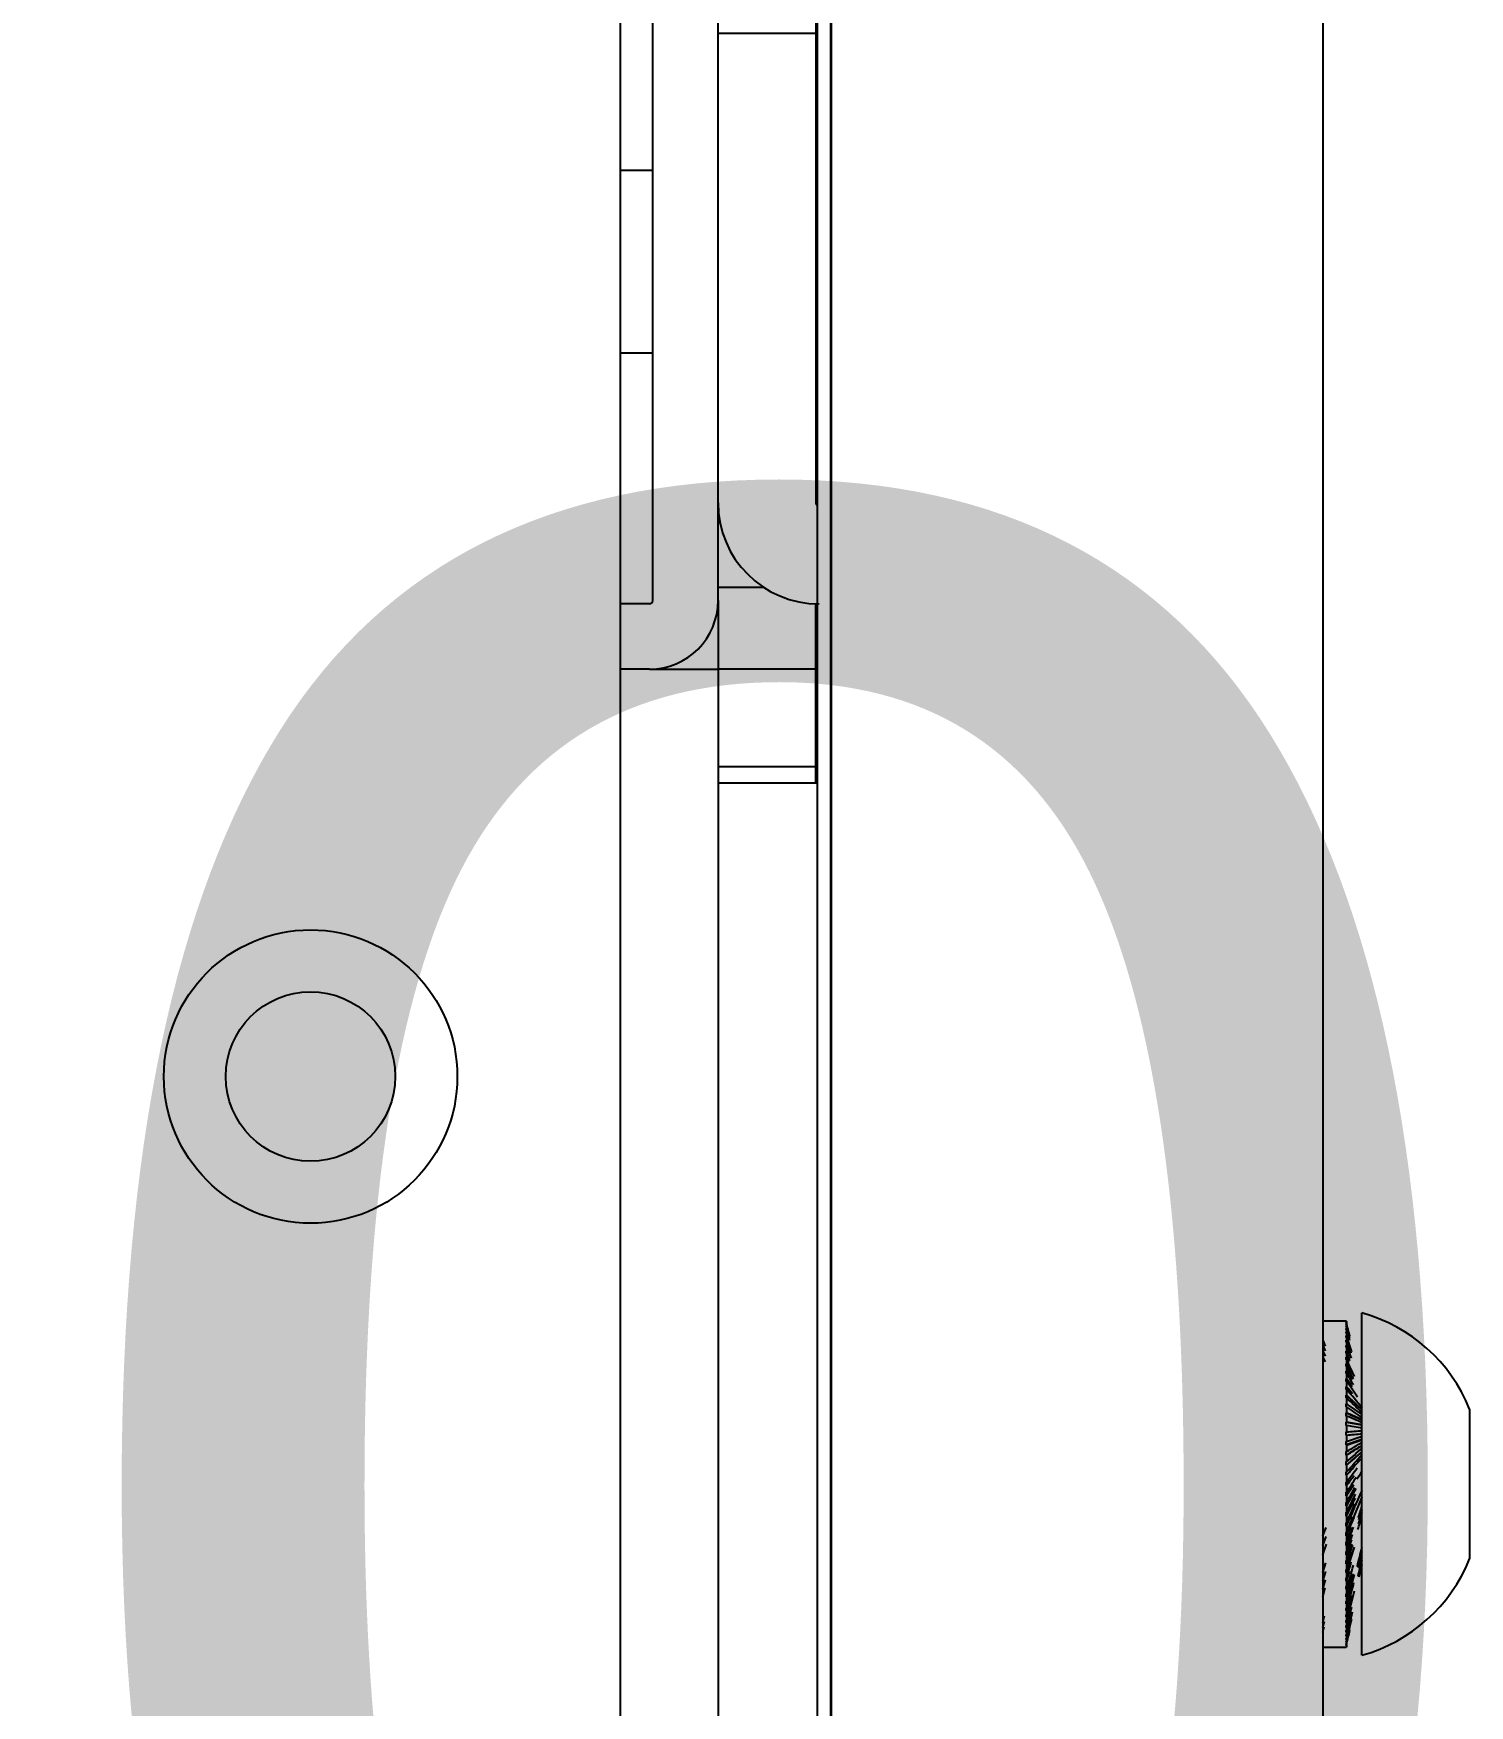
# Model space of a CAD drawing. Header units: millimetres. Extents: x -18178 to 96133, y -22425 to 61598.
# Drawn here: x 42420.5 to 42464.6, y 51314.8 to 51366.1 of the extents above; entities that cross this region are included whole.
import ezdxf
from ezdxf.enums import TextEntityAlignment as Align

# ---------------------------------------------------------------- set-up
doc = ezdxf.new("R2010")
doc.units = ezdxf.units.MM
for name, color, linetype in [('10H46685PS612', 7, 'Continuous'), ('10H46910P0610B', 7, 'Continuous'), ('10H46911P06B', 7, 'Continuous'), ('CH0650FE', 7, 'Continuous'), ('EAE-LVP-PANEL', 40, 'Continuous'), ('EAE-UPS PANEL-VERTV.', 7, 'Continuous'), ('MA1129FE', 7, 'Continuous'), ('MA1130FE', 7, 'Continuous'), ('MA1146FE', 7, 'Continuous'), ('MA1369FE', 7, 'Continuous'), ('MA1370FE', 7, 'Continuous'), ('MA1386FE', 7, 'Continuous'), ('MA1387FE', 7, 'Continuous'), ('NEW_TOP_PLATE_AL', 7, 'Continuous'), ('RG1044FE', 7, 'Continuous')]:
    doc.layers.add(name, color=color, linetype=linetype)
doc.layers.add('E-ELEC-EQPM', color=7, linetype='Continuous', lineweight=35)
doc.styles.get("Standard").update_dxf_attribs({"font": 'arial.ttf'})

# ---------------------------------------------------------------- blocks, each defined once
blk = doc.blocks.new('A$Ccc32f15b')
at = {"layer": '10H46685PS612', "color": 7, "linetype": 'Continuous'}
for p, q in [((96.555, 43.975), (96.555, 43.9251)), ((96.835, 43.9251), (96.835, 43.975))]:
    blk.add_line(p, q, dxfattribs=at)
at = {"layer": '10H46910P0610B', "color": 7, "linetype": 'Continuous'}
for p, q in [((98.455, 45.2275), (98.5118, 45.2275)), ((98.5118, 45.2275), (98.5132, 45.2275)), ((98.5132, 45.2275), (98.6268, 45.2275)), ((98.6268, 45.2275), (98.6282, 45.2275)), ((98.6282, 45.2275), (98.685, 45.2275)), ((98.8325, 45.0625), (98.3075, 45.0625)), ((98.42, 45.0026), (98.42, 45.0025)), ((98.4507, 45.0026), (98.4507, 45.0025)), ((98.6893, 45.0026), (98.6893, 45.0025)), ((98.72, 45.0025), (98.72, 45.0026))]:
    blk.add_line(p, q, dxfattribs=at)
for centre, start, end in [((98.5484, 44.9956), 111.9331, 164.4773), ((98.5916, 44.9956), 15.5227, 68.0669)]:
    blk.add_arc(centre, 0.25, start, end, dxfattribs=at)
at = {"layer": '10H46911P06B', "color": 7, "linetype": 'Continuous'}
for p, q in [((98.32, 45.0388), (98.3203, 45.0388)), ((98.32, 45.0388), (98.32, 45.0383)), ((98.32, 45.0383), (98.32, 45.0031)), ((98.3203, 45.0388), (98.3203, 45.0383)), ((98.3203, 45.0383), (98.3207, 45.0384)), ((98.3207, 45.0383), (98.3203, 45.0383)), ((98.3207, 45.0388), (98.3216, 45.0388)), ((98.3207, 45.0388), (98.3207, 45.0383)), ((98.3216, 45.0388), (98.3216, 45.0383)), ((98.3216, 45.0383), (98.3223, 45.0385)), ((98.3223, 45.0383), (98.3216, 45.0383)), ((98.3223, 45.0388), (98.3239, 45.0388)), ((98.3223, 45.0388), (98.3223, 45.0383)), ((98.3239, 45.0388), (98.3239, 45.0383)), ((98.3239, 45.0383), (98.3249, 45.0386)), ((98.3249, 45.0383), (98.3239, 45.0383)), ((98.3249, 45.0388), (98.3271, 45.0388)), ((98.3249, 45.0388), (98.3249, 45.0383)), ((98.3271, 45.0388), (98.3271, 45.0383)), ((98.3271, 45.0383), (98.3284, 45.0387)), ((98.3284, 45.0383), (98.3271, 45.0383)), ((98.3284, 45.0388), (98.3313, 45.0388)), ((98.3284, 45.0388), (98.3284, 45.0383)), ((98.3313, 45.0383), (98.333, 45.0388)), ((98.3313, 45.0388), (98.3313, 45.0383)), ((98.333, 45.0383), (98.3313, 45.0383)), ((98.333, 45.0388), (98.3365, 45.0388)), ((98.333, 45.0388), (98.333, 45.0383)), ((98.3365, 45.0383), (98.3459, 45.0413)), ((98.3365, 45.0388), (98.3365, 45.0383)), ((98.3384, 45.0383), (98.3365, 45.0383)), ((98.3384, 45.0388), (98.3426, 45.0388)), ((98.3384, 45.0388), (98.3384, 45.0383)), ((98.3426, 45.0383), (98.367, 45.0465)), ((98.3426, 45.0388), (98.3426, 45.0383)), ((98.3448, 45.0383), (98.3426, 45.0383)), ((98.3448, 45.0388), (98.3495, 45.0388)), ((98.3448, 45.0388), (98.3448, 45.0383)), ((98.3495, 45.0388), (98.3495, 45.0383)), ((98.3521, 45.0383), (98.3495, 45.0383)), ((98.3521, 45.0388), (98.3574, 45.0388)), ((98.3521, 45.0388), (98.3521, 45.0383)), ((98.3574, 45.0388), (98.3574, 45.0383)), ((98.3602, 45.0383), (98.3574, 45.0383)), ((98.3602, 45.0388), (98.366, 45.0388)), ((98.3602, 45.0388), (98.3602, 45.0383)), ((98.366, 45.0388), (98.366, 45.0383)), ((98.3691, 45.0383), (98.366, 45.0383)), ((98.3691, 45.0388), (98.3755, 45.0388)), ((98.3691, 45.0388), (98.3691, 45.0383)), ((98.3755, 45.0388), (98.3755, 45.0383)), ((98.3789, 45.0383), (98.3755, 45.0383)), ((98.3789, 45.0388), (98.3857, 45.0388)), ((98.3789, 45.0388), (98.3789, 45.0383)), ((98.3857, 45.0388), (98.3857, 45.0383)), ((98.3894, 45.0383), (98.3857, 45.0383)), ((98.3894, 45.0388), (98.3967, 45.0388)), ((98.3894, 45.0388), (98.3894, 45.0383)), ((98.3967, 45.0388), (98.3967, 45.0383)), ((98.4006, 45.0383), (98.3967, 45.0383)), ((98.4006, 45.0388), (98.4084, 45.0388)), ((98.4006, 45.0388), (98.4006, 45.0383)), ((98.4084, 45.0388), (98.4084, 45.0383)), ((98.4125, 45.0383), (98.4084, 45.0383)), ((98.4125, 45.0388), (98.4207, 45.0388)), ((98.4125, 45.0388), (98.4125, 45.0383)), ((98.4207, 45.0388), (98.4207, 45.0383)), ((98.425, 45.0383), (98.4207, 45.0383)), ((98.425, 45.0388), (98.4336, 45.0388)), ((98.425, 45.0388), (98.425, 45.0383)), ((98.4336, 45.0383), (98.4563, 45.0621)), ((98.4336, 45.0388), (98.4336, 45.0383)), ((98.438, 45.0383), (98.4336, 45.0383)), ((98.438, 45.0388), (98.447, 45.0388)), ((98.438, 45.0388), (98.438, 45.0383)), ((98.447, 45.0383), (98.4636, 45.0621)), ((98.447, 45.0388), (98.447, 45.0383)), ((98.4516, 45.0383), (98.447, 45.0383)), ((98.4516, 45.0388), (98.4609, 45.0388)), ((98.4516, 45.0388), (98.4516, 45.0383)), ((98.4609, 45.0383), (98.4713, 45.0621)), ((98.4609, 45.0388), (98.4609, 45.0383)), ((98.4657, 45.0383), (98.4609, 45.0383)), ((98.4657, 45.0388), (98.4752, 45.0388)), ((98.4657, 45.0388), (98.4657, 45.0383)), ((98.476, 45.0621), (98.4713, 45.0621)), ((98.4752, 45.0383), (98.4794, 45.0621)), ((98.4752, 45.0388), (98.4752, 45.0383)), ((98.4802, 45.0383), (98.4752, 45.0383)), ((98.4843, 45.0621), (98.4794, 45.0621)), ((98.4802, 45.0388), (98.4899, 45.0388)), ((98.4802, 45.0388), (98.4802, 45.0383)), ((98.4929, 45.0621), (98.4879, 45.0621)), ((98.4899, 45.0388), (98.4899, 45.0383)), ((98.495, 45.0383), (98.4899, 45.0383)), ((98.495, 45.0383), (98.4929, 45.0621)), ((98.495, 45.0388), (98.505, 45.0388)), ((98.495, 45.0388), (98.495, 45.0383)), ((98.5019, 45.0621), (98.4966, 45.0621)), ((98.505, 45.0388), (98.505, 45.0383)), ((98.5101, 45.0383), (98.505, 45.0383)), ((98.5101, 45.0388), (98.5203, 45.0388)), ((98.5101, 45.0388), (98.5101, 45.0383)), ((98.5203, 45.0388), (98.5203, 45.0383)), ((98.5255, 45.0383), (98.5203, 45.0383)), ((98.5255, 45.0388), (98.5357, 45.0388)), ((98.5255, 45.0388), (98.5255, 45.0383)), ((98.5357, 45.0388), (98.5357, 45.0383)), ((98.541, 45.0383), (98.5357, 45.0383)), ((98.541, 45.0388), (98.5514, 45.0388)), ((98.541, 45.0388), (98.541, 45.0383)), ((98.5514, 45.0388), (98.5514, 45.0383)), ((98.5566, 45.0383), (98.5514, 45.0383)), ((98.5566, 45.0388), (98.567, 45.0388)), ((98.5566, 45.0388), (98.5566, 45.0383)), ((98.567, 45.0388), (98.567, 45.0383)), ((98.5723, 45.0383), (98.567, 45.0383)), ((98.5723, 45.0388), (98.5827, 45.0388)), ((98.5723, 45.0388), (98.5723, 45.0383)), ((98.5827, 45.0388), (98.5827, 45.0383)), ((98.588, 45.0383), (98.5827, 45.0383)), ((98.588, 45.0388), (98.5984, 45.0388)), ((98.588, 45.0388), (98.588, 45.0383)), ((98.5984, 45.0388), (98.5984, 45.0383)), ((98.6037, 45.0383), (98.5984, 45.0383)), ((98.6037, 45.0388), (98.6139, 45.0388)), ((98.6037, 45.0388), (98.6037, 45.0383)), ((98.6194, 45.0621), (98.6139, 45.0621)), ((98.6139, 45.0388), (98.6139, 45.0383)), ((98.6191, 45.0383), (98.6139, 45.0383)), ((98.6191, 45.0388), (98.6293, 45.0388)), ((98.6191, 45.0388), (98.6191, 45.0383)), ((98.6293, 45.0388), (98.6293, 45.0383)), ((98.6344, 45.0383), (98.6293, 45.0383)), ((98.6344, 45.0388), (98.6444, 45.0388)), ((98.6344, 45.0388), (98.6344, 45.0383)), ((98.6444, 45.0388), (98.6444, 45.0383)), ((98.6495, 45.0383), (98.6444, 45.0383)), ((98.6495, 45.0388), (98.6593, 45.0388)), ((98.6495, 45.0388), (98.6495, 45.0383)), ((98.6593, 45.0388), (98.6593, 45.0383)), ((98.6642, 45.0383), (98.6593, 45.0383)), ((98.6642, 45.0388), (98.6738, 45.0388)), ((98.6642, 45.0388), (98.6642, 45.0383)), ((98.6738, 45.0388), (98.6738, 45.0383)), ((98.6786, 45.0383), (98.6738, 45.0383)), ((98.6786, 45.0388), (98.6878, 45.0388)), ((98.6786, 45.0388), (98.6786, 45.0383)), ((98.6866, 45.0621), (98.6826, 45.0621)), ((98.6878, 45.0388), (98.6878, 45.0383)), ((98.6925, 45.0383), (98.6878, 45.0383)), ((98.6925, 45.0388), (98.7015, 45.0388)), ((98.6925, 45.0388), (98.6925, 45.0383)), ((98.7015, 45.0388), (98.7015, 45.0383)), ((98.7059, 45.0383), (98.7015, 45.0383)), ((98.7059, 45.0388), (98.7145, 45.0388)), ((98.7059, 45.0388), (98.7059, 45.0383)), ((98.7145, 45.0388), (98.7145, 45.0383)), ((98.7188, 45.0383), (98.7145, 45.0383)), ((98.7188, 45.0388), (98.7271, 45.0388)), ((98.7188, 45.0388), (98.7188, 45.0383)), ((98.7271, 45.0388), (98.7271, 45.0383)), ((98.7312, 45.0383), (98.7271, 45.0383)), ((98.7312, 45.0388), (98.739, 45.0388)), ((98.7312, 45.0388), (98.7312, 45.0383)), ((98.739, 45.0388), (98.739, 45.0383)), ((98.7428, 45.0383), (98.739, 45.0383)), ((98.7428, 45.0388), (98.7502, 45.0388)), ((98.7428, 45.0388), (98.7428, 45.0383)), ((98.7502, 45.0388), (98.7502, 45.0383)), ((98.7538, 45.0383), (98.7502, 45.0383)), ((98.7538, 45.0388), (98.7607, 45.0388)), ((98.7538, 45.0388), (98.7538, 45.0383)), ((98.7607, 45.0388), (98.7607, 45.0383)), ((98.7641, 45.0383), (98.7607, 45.0383)), ((98.7641, 45.0388), (98.7705, 45.0388)), ((98.7641, 45.0388), (98.7641, 45.0383)), ((98.7705, 45.0388), (98.7705, 45.0383)), ((98.7736, 45.0383), (98.7705, 45.0383)), ((98.7736, 45.0388), (98.7795, 45.0388)), ((98.7736, 45.0388), (98.7736, 45.0383)), ((98.7795, 45.0388), (98.7795, 45.0383)), ((98.7823, 45.0383), (98.7795, 45.0383)), ((98.7823, 45.0388), (98.7876, 45.0388)), ((98.7823, 45.0388), (98.7823, 45.0383)), ((98.7876, 45.0388), (98.7876, 45.0383)), ((98.7902, 45.0383), (98.7876, 45.0383)), ((98.7902, 45.0388), (98.7949, 45.0388)), ((98.7902, 45.0388), (98.7902, 45.0383)), ((98.7949, 45.0388), (98.7949, 45.0383)), ((98.7972, 45.0383), (98.7949, 45.0383)), ((98.7972, 45.0388), (98.8013, 45.0388)), ((98.7972, 45.0388), (98.7972, 45.0383)), ((98.8013, 45.0388), (98.8013, 45.0383)), ((98.8033, 45.0383), (98.8013, 45.0383)), ((98.8033, 45.0388), (98.8068, 45.0388)), ((98.8033, 45.0388), (98.8033, 45.0383)), ((98.8068, 45.0388), (98.8068, 45.0383)), ((98.8085, 45.0383), (98.8068, 45.0383)), ((98.8085, 45.0388), (98.8114, 45.0388)), ((98.8085, 45.0388), (98.8085, 45.0383)), ((98.8114, 45.0388), (98.8114, 45.0383)), ((98.8127, 45.0383), (98.8114, 45.0383)), ((98.8127, 45.0388), (98.815, 45.0388)), ((98.8127, 45.0388), (98.8127, 45.0383)), ((98.815, 45.0388), (98.815, 45.0383)), ((98.816, 45.0383), (98.815, 45.0383)), ((98.816, 45.0388), (98.8176, 45.0388)), ((98.816, 45.0388), (98.816, 45.0383)), ((98.8176, 45.0388), (98.8176, 45.0383)), ((98.8183, 45.0383), (98.8176, 45.0383)), ((98.8183, 45.0388), (98.8193, 45.0388)), ((98.8183, 45.0388), (98.8183, 45.0383)), ((98.8193, 45.0388), (98.8193, 45.0383)), ((98.8196, 45.0383), (98.8193, 45.0383)), ((98.8196, 45.0388), (98.82, 45.0388)), ((98.8196, 45.0388), (98.8196, 45.0383)), ((98.82, 45.0388), (98.82, 45.0383)), ((98.82, 45.0388), (98.82, 45.0383)), ((98.82, 45.0383), (98.82, 45.0383)), ((98.82, 45.0031), (98.82, 45.0383)), ((98.32, 45.0031), (98.32, 45.0026)), ((98.32, 45.0031), (98.32, 45.0031)), ((98.32, 45.0026), (98.3203, 45.0026)), ((98.3203, 45.0031), (98.3203, 45.0026)), ((98.3207, 45.0031), (98.3203, 45.0031)), ((98.3207, 45.0031), (98.3207, 45.0026)), ((98.3207, 45.0026), (98.3216, 45.0026)), ((98.3216, 45.0031), (98.3216, 45.0026)), ((98.3223, 45.0031), (98.3216, 45.0031)), ((98.3223, 45.0031), (98.3223, 45.0026)), ((98.3223, 45.0026), (98.3239, 45.0026)), ((98.3239, 45.0031), (98.3239, 45.0026)), ((98.3249, 45.0031), (98.3239, 45.0031)), ((98.3249, 45.0031), (98.3249, 45.0026)), ((98.3249, 45.0026), (98.3271, 45.0026)), ((98.3271, 45.0031), (98.3271, 45.0026)), ((98.3284, 45.0031), (98.3271, 45.0031)), ((98.3284, 45.0031), (98.3284, 45.0026)), ((98.3284, 45.0026), (98.3313, 45.0026)), ((98.3313, 45.0031), (98.3313, 45.0026)), ((98.333, 45.0031), (98.3313, 45.0031)), ((98.333, 45.0031), (98.333, 45.0026)), ((98.333, 45.0026), (98.3365, 45.0026)), ((98.3365, 45.0031), (98.3365, 45.0026)), ((98.3384, 45.0031), (98.3365, 45.0031)), ((98.3384, 45.0031), (98.3384, 45.0026)), ((98.3384, 45.0026), (98.3426, 45.0026)), ((98.3426, 45.0031), (98.3426, 45.0026)), ((98.3448, 45.0031), (98.3426, 45.0031)), ((98.3448, 45.0031), (98.3448, 45.0026)), ((98.3448, 45.0026), (98.3495, 45.0026)), ((98.3495, 45.0026), (98.3587, 45.0059)), ((98.3495, 45.0031), (98.3495, 45.0026)), ((98.3521, 45.0031), (98.3495, 45.0031)), ((98.3521, 45.0031), (98.3521, 45.0026)), ((98.3521, 45.0026), (98.3574, 45.0026)), ((98.3574, 45.0026), (98.3658, 45.0059)), ((98.3574, 45.0031), (98.3574, 45.0026)), ((98.3602, 45.0031), (98.3574, 45.0031)), ((98.3602, 45.0031), (98.3602, 45.0026)), ((98.3602, 45.0026), (98.366, 45.0026)), ((98.366, 45.0026), (98.3738, 45.0059)), ((98.366, 45.0031), (98.366, 45.0026)), ((98.3691, 45.0031), (98.366, 45.0031)), ((98.3691, 45.0031), (98.3691, 45.0026)), ((98.3691, 45.0026), (98.3755, 45.0026)), ((98.3755, 45.0026), (98.3826, 45.0059)), ((98.3755, 45.0031), (98.3755, 45.0026)), ((98.3789, 45.0031), (98.3755, 45.0031)), ((98.3789, 45.0031), (98.3789, 45.0026)), ((98.3789, 45.0026), (98.3857, 45.0026)), ((98.3857, 45.0031), (98.3857, 45.0026)), ((98.3894, 45.0031), (98.3857, 45.0031)), ((98.3894, 45.0031), (98.3894, 45.0026)), ((98.3894, 45.0026), (98.3967, 45.0026)), ((98.3967, 45.0031), (98.3967, 45.0026)), ((98.4006, 45.0031), (98.3967, 45.0031)), ((98.4006, 45.0031), (98.4006, 45.0026)), ((98.4006, 45.0026), (98.4084, 45.0026)), ((98.4084, 45.0031), (98.4084, 45.0026)), ((98.4125, 45.0031), (98.4084, 45.0031)), ((98.4125, 45.0031), (98.4125, 45.0026)), ((98.4125, 45.0026), (98.4207, 45.0026)), ((98.4207, 45.0031), (98.4207, 45.0026)), ((98.425, 45.0031), (98.4207, 45.0031)), ((98.425, 45.0031), (98.425, 45.0026)), ((98.425, 45.0026), (98.4336, 45.0026)), ((98.4336, 45.0031), (98.4336, 45.0026)), ((98.438, 45.0031), (98.4336, 45.0031)), ((98.438, 45.0031), (98.438, 45.0026)), ((98.438, 45.0026), (98.447, 45.0026)), ((98.447, 45.0031), (98.447, 45.0026)), ((98.4516, 45.0031), (98.447, 45.0031)), ((98.4516, 45.0031), (98.4516, 45.0026)), ((98.4516, 45.0026), (98.4609, 45.0026)), ((98.4609, 45.0031), (98.4609, 45.0026)), ((98.4657, 45.0031), (98.4609, 45.0031)), ((98.4657, 45.0031), (98.4657, 45.0026)), ((98.4657, 45.0026), (98.4752, 45.0026)), ((98.4752, 45.0031), (98.4752, 45.0026)), ((98.4802, 45.0031), (98.4752, 45.0031)), ((98.4802, 45.0031), (98.4802, 45.0026)), ((98.4802, 45.0026), (98.4899, 45.0026)), ((98.4899, 45.0031), (98.4899, 45.0026)), ((98.495, 45.0031), (98.4899, 45.0031)), ((98.495, 45.0031), (98.495, 45.0026)), ((98.495, 45.0026), (98.505, 45.0026)), ((98.505, 45.0031), (98.505, 45.0026)), ((98.5101, 45.0031), (98.505, 45.0031)), ((98.5101, 45.0031), (98.5101, 45.0026)), ((98.5101, 45.0026), (98.5203, 45.0026)), ((98.5203, 45.0031), (98.5203, 45.0026)), ((98.5255, 45.0031), (98.5203, 45.0031)), ((98.5255, 45.0031), (98.5255, 45.0026)), ((98.5255, 45.0026), (98.5357, 45.0026)), ((98.5357, 45.0031), (98.5357, 45.0026)), ((98.541, 45.0031), (98.5357, 45.0031)), ((98.541, 45.0031), (98.541, 45.0026)), ((98.541, 45.0026), (98.5514, 45.0026)), ((98.5514, 45.0031), (98.5514, 45.0026)), ((98.5566, 45.0031), (98.5514, 45.0031)), ((98.5566, 45.0031), (98.5566, 45.0026)), ((98.5566, 45.0026), (98.567, 45.0026)), ((98.567, 45.0031), (98.567, 45.0026)), ((98.5723, 45.0031), (98.567, 45.0031)), ((98.5723, 45.0031), (98.5723, 45.0026)), ((98.5723, 45.0026), (98.5827, 45.0026)), ((98.5827, 45.0031), (98.5827, 45.0026)), ((98.588, 45.0031), (98.5827, 45.0031)), ((98.588, 45.0031), (98.588, 45.0026)), ((98.588, 45.0026), (98.5984, 45.0026)), ((98.5984, 45.0031), (98.5984, 45.0026)), ((98.6037, 45.0031), (98.5984, 45.0031)), ((98.6037, 45.0031), (98.6037, 45.0026)), ((98.6037, 45.0026), (98.6139, 45.0026)), ((98.6139, 45.0031), (98.6139, 45.0026)), ((98.6191, 45.0031), (98.6139, 45.0031)), ((98.6191, 45.0031), (98.6191, 45.0026)), ((98.6191, 45.0026), (98.6293, 45.0026)), ((98.6293, 45.0031), (98.6293, 45.0026)), ((98.6344, 45.0031), (98.6293, 45.0031)), ((98.6344, 45.0031), (98.6344, 45.0026)), ((98.6344, 45.0026), (98.6444, 45.0026)), ((98.6495, 45.0026), (98.6366, 45.0077)), ((98.6444, 45.0031), (98.6444, 45.0026)), ((98.6495, 45.0031), (98.6444, 45.0031)), ((98.6495, 45.0031), (98.6495, 45.0026)), ((98.6495, 45.0026), (98.6593, 45.0026)), ((98.6642, 45.0026), (98.6505, 45.0077)), ((98.6593, 45.0031), (98.6593, 45.0026)), ((98.6642, 45.0031), (98.6593, 45.0031)), ((98.6786, 45.0026), (98.6624, 45.0082)), ((98.6642, 45.0031), (98.6642, 45.0026)), ((98.6642, 45.0026), (98.6738, 45.0026)), ((98.6738, 45.0031), (98.6738, 45.0026)), ((98.6786, 45.0031), (98.6738, 45.0031)), ((98.6786, 45.0031), (98.6786, 45.0026)), ((98.6786, 45.0026), (98.6878, 45.0026)), ((98.6878, 45.0031), (98.6878, 45.0026)), ((98.6925, 45.0031), (98.6878, 45.0031)), ((98.7059, 45.0026), (98.6909, 45.0072)), ((98.6925, 45.0031), (98.6925, 45.0026)), ((98.6925, 45.0026), (98.7015, 45.0026)), ((98.7015, 45.0031), (98.7015, 45.0026)), ((98.7059, 45.0031), (98.7015, 45.0031)), ((98.7188, 45.0026), (98.7043, 45.0069)), ((98.7059, 45.0031), (98.7059, 45.0026)), ((98.7059, 45.0026), (98.7145, 45.0026)), ((98.7145, 45.0031), (98.7145, 45.0026)), ((98.7188, 45.0031), (98.7145, 45.0031)), ((98.7312, 45.0026), (98.7171, 45.0066)), ((98.7188, 45.0031), (98.7188, 45.0026)), ((98.7188, 45.0026), (98.7271, 45.0026)), ((98.7271, 45.0031), (98.7271, 45.0026)), ((98.7312, 45.0031), (98.7271, 45.0031)), ((98.7428, 45.0026), (98.7294, 45.0063)), ((98.7312, 45.0031), (98.7312, 45.0026)), ((98.7312, 45.0026), (98.739, 45.0026)), ((98.739, 45.0031), (98.739, 45.0026)), ((98.7428, 45.0031), (98.739, 45.0031)), ((98.7428, 45.0031), (98.7428, 45.0026)), ((98.7428, 45.0026), (98.7502, 45.0026)), ((98.7502, 45.0031), (98.7502, 45.0026)), ((98.7538, 45.0031), (98.7502, 45.0031)), ((98.7538, 45.0031), (98.7538, 45.0026)), ((98.7538, 45.0026), (98.7607, 45.0026)), ((98.7607, 45.0031), (98.7607, 45.0026)), ((98.7641, 45.0031), (98.7607, 45.0031)), ((98.7641, 45.0031), (98.7641, 45.0026)), ((98.7641, 45.0026), (98.7705, 45.0026)), ((98.7705, 45.0031), (98.7705, 45.0026)), ((98.7736, 45.0031), (98.7705, 45.0031)), ((98.7823, 45.0026), (98.7721, 45.0051)), ((98.7736, 45.0031), (98.7736, 45.0026)), ((98.7736, 45.0026), (98.7795, 45.0026)), ((98.7795, 45.0031), (98.7795, 45.0026)), ((98.7823, 45.0031), (98.7795, 45.0031)), ((98.7902, 45.0026), (98.7809, 45.0049)), ((98.7823, 45.0031), (98.7823, 45.0026)), ((98.7823, 45.0026), (98.7876, 45.0026)), ((98.7876, 45.0031), (98.7876, 45.0026)), ((98.7902, 45.0031), (98.7876, 45.0031)), ((98.7972, 45.0026), (98.7889, 45.0046)), ((98.7902, 45.0031), (98.7902, 45.0026)), ((98.7902, 45.0026), (98.7949, 45.0026)), ((98.7949, 45.0031), (98.7949, 45.0026)), ((98.7972, 45.0031), (98.7949, 45.0031)), ((98.7972, 45.0031), (98.7972, 45.0026)), ((98.7972, 45.0026), (98.8013, 45.0026)), ((98.8013, 45.0031), (98.8013, 45.0026)), ((98.8033, 45.0031), (98.8013, 45.0031)), ((98.8033, 45.0031), (98.8033, 45.0026)), ((98.8033, 45.0026), (98.8068, 45.0026)), ((98.8068, 45.0031), (98.8068, 45.0026)), ((98.8085, 45.0031), (98.8068, 45.0031)), ((98.8085, 45.0031), (98.8085, 45.0026)), ((98.8085, 45.0026), (98.8114, 45.0026)), ((98.8114, 45.0031), (98.8114, 45.0026)), ((98.8127, 45.0031), (98.8114, 45.0031)), ((98.8127, 45.0031), (98.8127, 45.0026)), ((98.8127, 45.0026), (98.815, 45.0026)), ((98.815, 45.0031), (98.815, 45.0026)), ((98.816, 45.0031), (98.815, 45.0031)), ((98.816, 45.0031), (98.816, 45.0026)), ((98.816, 45.0026), (98.8176, 45.0026)), ((98.8176, 45.0031), (98.8176, 45.0026)), ((98.8183, 45.0031), (98.8176, 45.0031)), ((98.8183, 45.0031), (98.8183, 45.0026)), ((98.8183, 45.0026), (98.8193, 45.0026)), ((98.8193, 45.0031), (98.8193, 45.0026)), ((98.8196, 45.0031), (98.8193, 45.0031)), ((98.8196, 45.0031), (98.8196, 45.0026)), ((98.8196, 45.0026), (98.82, 45.0026)), ((98.82, 45.0031), (98.82, 45.0026)), ((98.82, 45.0031), (98.82, 45.0026)), ((98.82, 45.0031), (98.82, 45.0031))]:
    blk.add_line(p, q, dxfattribs=at)
for centre, radius, start, end in [((99.2517, 41.8454), 3.3254, 105.9935, 106.2012), ((99.3827, 41.4192), 3.771, 106.0036, 106.2906), ((99.2244, 42.0689), 3.1025, 106.5553, 106.8097), ((99.3515, 41.6719), 3.519, 106.6052, 106.902), ((99.1952, 42.3045), 2.8676, 107.3159, 107.5319), ((99.3182, 41.9383), 3.2533, 107.3194, 107.6276), ((99.1643, 42.5485), 2.6243, 108.1293, 108.3877), ((99.1321, 42.797), 2.3767, 109.0942, 109.4029), ((99.2459, 42.4953), 2.6984, 109.0853, 109.507), ((99.0989, 43.0463), 2.1288, 110.0454, 110.6109), ((99.2076, 42.7772), 2.418, 110.3342, 110.7203), ((99.065, 43.2922), 1.8845, 111.4179, 112.056), ((99.1685, 43.0553), 2.1419, 111.688, 112.1713), ((99.0309, 43.531), 1.6479, 113.4984, 113.7973), ((99.1291, 43.3254), 1.8744, 113.52, 113.9192), ((98.9974, 43.7589), 1.4229, 115.5587, 115.9144), ((99.0903, 43.5831), 1.6203, 115.0279, 116.0438), ((98.9652, 43.9723), 1.2137, 117.739, 118.517), ((99.053, 43.8244), 1.3839, 117.7312, 118.6545), ((98.9359, 44.1678), 1.0243, 120.8663, 121.7568), ((99.0189, 44.0455), 1.1701, 120.9038, 121.9025), ((98.9115, 44.3423), 0.8592, 124.8277, 125.8446), ((98.9907, 44.2428), 0.9839, 124.2794, 125.9978), ((98.8962, 44.4932), 0.7237, 129.9264, 131.0705), ((98.973, 44.4134), 0.8316, 128.6748, 131.2284), ((98.898, 44.6179), 0.6268, 134.8061, 137.8148), ((98.9754, 44.5544), 0.7235, 135.3799, 137.9707), ((98.9371, 44.7146), 0.5877, 143.6837, 146.513), ((99.0216, 44.6637), 0.6823, 144.2271, 146.6539), ((99.0814, 44.7816), 0.6717, 155.2734, 157.4891), ((99.1914, 44.7396), 0.785, 155.7023, 157.5944), ((99.8052, 44.8181), 1.3481, 169.5503, 170.5771), ((100.0426, 44.7808), 1.5836, 169.7503, 170.6241), ((95.8934, 44.8233), 2.6055, 4.7442, 5.2695), ((95.4422, 44.7867), 3.0632, 4.7203, 5.1671), ((97.7767, 44.7972), 0.7673, 18.3513, 20.2342), ((97.6569, 44.7572), 0.8985, 18.2632, 19.8689), ((104.0097, 46.9524), 5.8232, 198.94218, 199.18992), ((98.005, 44.7403), 0.5955, 30.088, 32.7716), ((97.9251, 44.6928), 0.6929, 29.9564, 32.2548), ((102.3592, 47.3677), 4.4859, 210.9281, 211.2831), ((98.0685, 44.6533), 0.6057, 39.5239, 42.5075), ((97.9995, 44.5945), 0.7004, 39.3711, 41.9372), ((101.9677, 48.0016), 4.5303, 220.4558, 220.8525), ((98.082, 44.5377), 0.6865, 46.8713, 49.8609), ((101.9592, 48.8442), 5.1051, 227.8034, 228.2026), ((98.015, 44.4638), 0.7899, 46.713, 48.0336), ((98.0743, 44.3954), 0.8104, 52.5569, 54.468), ((97.9838, 44.114), 1.1047, 58.4072, 59.1686), ((98.0056, 44.3028), 0.9289, 52.4016, 53.5955), ((98.0563, 44.2285), 0.9664, 56.9874, 58.6197), ((102.1135, 49.8822), 6.0002, 233.75331, 233.83121), ((97.9838, 44.114), 1.1047, 56.839, 57.8968), ((102.3482, 51.0991), 7.1325, 238.04003, 238.18418), ((98.0327, 44.0396), 1.1482, 60.4829, 61.8064), ((97.9555, 43.9005), 1.3099, 60.3426, 61.6776), ((103.2314, 55.6197), 11.5368, 246.223, 246.51786), ((98.0063, 43.8318), 1.3513, 63.2784, 64.6117), ((103.5401, 57.3372), 13.2356, 248.03787, 248.31498), ((97.9238, 43.6655), 1.5393, 63.1464, 64.2879), ((97.9787, 43.6084), 1.5714, 65.5435, 66.6861), ((97.8974, 42.8802), 2.2939, 71.6032, 72.0563), ((97.8907, 43.4128), 1.788, 65.4191, 66.4015), ((97.7925, 42.5894), 2.6048, 71.359, 71.7128), ((97.8725, 42.631), 2.5421, 72.6438, 73.0447), ((97.7623, 42.3075), 2.8853, 72.2981, 72.7176), ((97.951, 43.3728), 1.8045, 67.3999, 68.2364), ((97.8572, 43.1464), 2.0515, 67.2825, 68.1339), ((97.8243, 42.8705), 2.3253, 68.825, 69.5681), ((97.9237, 43.1288), 2.0467, 68.9363, 69.6191), ((97.8974, 42.8802), 2.2939, 70.2178, 70.9182), ((97.7925, 42.5894), 2.6048, 70.112, 70.6528), ((97.8725, 42.631), 2.5421, 71.2931, 71.8992), ((97.7623, 42.3075), 2.8853, 71.192, 71.7928), ((97.734, 42.0294), 3.1625, 72.1019, 72.8482), ((97.7664, 41.3349), 3.835, 75.9696, 76.4117), ((97.6309, 40.8419), 4.3472, 75.7938, 76.1435), ((97.8494, 42.385), 2.7872, 72.1988, 72.7884), ((97.7574, 41.1841), 3.9856, 76.3477, 76.686), ((97.619, 40.6713), 4.5175, 76.1727, 76.4227), ((97.751, 41.0594), 4.1102, 76.6657, 76.9007), ((97.6103, 40.5303), 4.6584, 76.3263, 76.6413), ((97.8282, 42.1462), 3.0253, 72.9631, 73.4512), ((97.6049, 40.421), 4.7675, 76.5683, 76.8037), ((97.6846, 41.5016), 3.6888, 73.5172, 74.1154), ((97.708, 41.7593), 3.4317, 72.8697, 73.1365), ((97.6638, 41.2603), 3.9295, 74.0613, 74.5993), ((97.6458, 41.0393), 4.1502, 74.5153, 75.1631), ((97.8091, 41.9183), 3.2527, 73.6075, 73.7958), ((97.7924, 41.705), 3.4656, 74.1491, 74.4922), ((97.6309, 40.8419), 4.3472, 74.8894, 75.4755), ((97.7664, 41.3349), 3.835, 74.973, 75.5845), ((97.7781, 41.5095), 3.6608, 74.6008, 75.0029), ((97.6103, 40.5303), 4.6584, 75.4285, 76.0406), ((97.619, 40.6713), 4.5175, 75.1917, 75.623), ((97.7574, 41.1841), 3.9856, 75.2739, 75.6009), ((97.6049, 40.421), 4.7675, 75.6043, 75.9935), ((97.751, 41.0594), 4.1102, 75.5094, 75.7486), ((97.7475, 40.9627), 4.2067, 75.6844, 75.9961), ((97.6039, 40.3039), 4.8845, 75.7858, 76.2356), ((97.7467, 40.8956), 4.2737, 75.8022, 76.1931), ((97.6028, 40.3451), 4.8433, 75.7227, 76.0943), ((106.0734, 74.9084), 30.7453, 256.25777, 256.29698), ((97.6084, 40.298), 4.8904, 75.7948, 76.1742), ((97.7488, 40.8592), 4.3101, 75.865, 76.1688), ((106.1362, 75.3975), 31.2337, 256.39547, 256.41008), ((97.7613, 40.88), 4.2893, 75.8292, 76.1191), ((97.7537, 40.854), 4.3153, 75.8739, 76.0876), ((97.7717, 40.937), 4.2324, 75.7299, 76.0217), ((106.1725, 75.6632), 31.499, 256.46669, 256.47035), ((106.1819, 75.7013), 31.5371, 256.47586, 256.47893), ((106.1646, 75.5112), 31.3472, 256.43347, 256.43596), ((106.1207, 75.0959), 30.9325, 256.33875, 256.34066), ((106.0502, 74.4619), 30.2994, 256.18991, 256.19122), ((105.9538, 73.6194), 29.458, 255.98411, 255.98479)]:
    blk.add_arc(centre, radius, start, end, dxfattribs=at)
at = {"layer": 'CH0650FE', "color": 7, "linetype": 'Continuous'}
for p, q in [((97.32, 44.075), (129.82, 44.075)), ((97.32, 43.97), (97.32, 44.075)), ((97.32, 43.97), (97.32, 43.9251))]:
    blk.add_line(p, q, dxfattribs=at)
blk.add_circle((97.945, 43.45), 0.13, dxfattribs=at)
at = {"layer": 'MA1129FE', "color": 7, "linetype": 'Continuous'}
blk.add_line((97.495, 44.225), (97.2199, 44.225), dxfattribs=at)
at = {"layer": 'MA1130FE', "color": 7, "linetype": 'Continuous'}
for p, q in [((94.925, 45.0025), (132.215, 45.0025)), ((131.7901, 44.2275), (95.3498, 44.2275))]:
    blk.add_line(p, q, dxfattribs=at)
at = {"layer": 'MA1146FE', "color": 7, "linetype": 'Continuous'}
for p, q in [((96.245, 44.225), (96.345, 44.225)), ((96.345, 44.225), (97.065, 44.225)), ((96.345, 44.225), (96.345, 44.075))]:
    blk.add_line(p, q, dxfattribs=at)
for radius, end in [(0.155, 0), (0.005, 330)]:
    blk.add_arc((97.065, 44.23), radius, 270, end, dxfattribs=at)
at = {"layer": 'MA1369FE', "color": 7, "linetype": 'Continuous'}
blk.add_line((97.215, 44.075), (97.32, 44.075), dxfattribs=at)
at = {"layer": 'MA1370FE', "color": 7, "linetype": 'Continuous'}
for p, q in [((97.215, 44.075), (94.925, 44.075)), ((97.215, 43.975), (94.925, 43.975)), ((97.22, 43.97), (97.22, 43.9251)), ((97.32, 43.97), (97.32, 43.9251))]:
    blk.add_line(p, q, dxfattribs=at)
for radius in [0.105, 0.005]:
    blk.add_arc((97.215, 43.97), radius, 0, 90, dxfattribs=at)
at = {"layer": 'MA1386FE', "color": 7, "linetype": 'Continuous'}
for p, q in [((97.32, 44.225), (97.32, 44.075)), ((97.47, 44.225), (97.47, 44.075))]:
    blk.add_line(p, q, dxfattribs=at)
at = {"layer": 'MA1387FE', "color": 7, "linetype": 'Continuous'}
for p, q in [((97.195, 44.1456), (97.195, 44.075)), ((97.095, 44.075), (97.095, 44.0779))]:
    blk.add_line(p, q, dxfattribs=at)
at = {"layer": 'NEW_TOP_PLATE_AL', "color": 7, "linetype": 'Continuous'}
blk.add_line((96.195, 43.9251), (130.865, 43.9251), dxfattribs=at)
blk.add_circle((97.945, 43.4501), 0.225, dxfattribs=at)
at = {"layer": 'RG1044FE', "color": 7, "linetype": 'Continuous'}
blk.add_line((97.495, 44.2275), (97.495, 44.075), dxfattribs=at)
blk = doc.blocks.new('ups-panel')
at = {"layer": 'EAE-UPS PANEL-VERTV.', "xscale": 20, "yscale": 20, "zscale": 20}
blk.add_blockref('A$Ccc32f15b', (5.1, -450.025, 1985.5), dxfattribs=at)

msp = doc.modelspace()

# ---------------------------------------------------------------- linework, layer by layer
at = {"layer": 'E-ELEC-EQPM'}
msp.add_lwpolyline([(41530.00043, 52699.1355), (42445.00043, 52699.1355), (42445.00043, 50045.1355), (41530.00043, 50045.1355)], close=True, dxfattribs=at)

# ---------------------------------------------------------------- block references
at = {"layer": 'EAE-UPS PANEL-VERTV.', "rotation": 270}
msp.add_blockref('ups-panel', (42010.0646, 53298.13576), dxfattribs=at)

# ---------------------------------------------------------------- texts
at = {"layer": 'EAE-LVP-PANEL', "color": 7}
msp.add_text('2000A/P10', height=60, dxfattribs=at).set_placement((42259.20775, 51322.72905, 1988.6), align=Align.MIDDLE)

doc.saveas('drawing.dxf')
